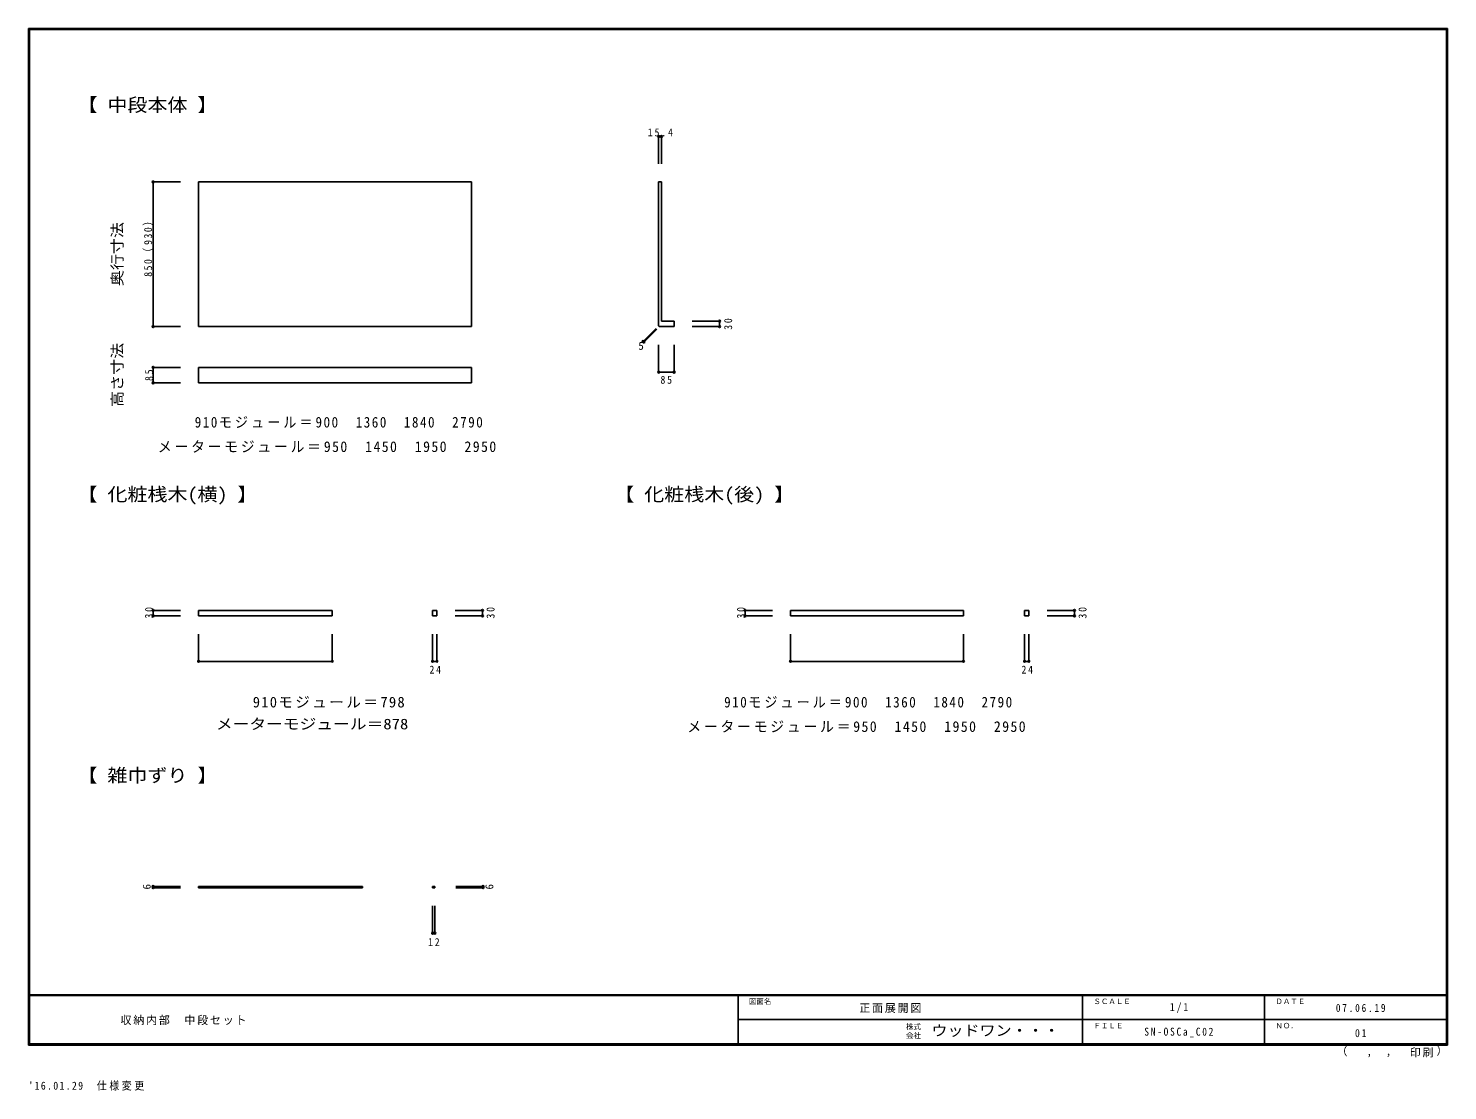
# Model space of a CAD drawing. Units: millimetres at full size, sheet at 1:20. Extents: x -3922 to 3878, y -3114 to 2722.
import ezdxf
from ezdxf.enums import TextEntityAlignment as Align

# ---------------------------------------------------------------- set-up
doc = ezdxf.new("R2010")
doc.units = ezdxf.units.MM
doc.header["$LTSCALE"] = 20
doc.header["$PDMODE"] = 32
doc.header["$PDSIZE"] = 10
for name, color, linetype in [('0-A_文字', 7, 'Continuous'), ('F-1_枠', 6, 'Continuous'), ('F-A_文字', 7, 'Continuous'), ('F-C', 7, 'Continuous')]:
    doc.layers.add(name, color=color, linetype=linetype)
doc.styles.add('ＭＳ ゴシック', font='')
doc.styles.get('ＭＳ ゴシック').set_extended_font_data('MS Gothic')

msp = doc.modelspace()

# ---------------------------------------------------------------- linework, layer by layer
at = {"layer": '0-A_文字', "color": 4}
for p, q in [((-458.14, 2128.58), (-458.14, 1978.58)), ((-458.14, 2128.58), (-442.74, 2128.58)), ((-442.74, 1978.58), (-442.74, 2128.58)), ((-3236.57, 1878.58), (-3236.57, 1083.58)), ((-3236.57, 1878.58), (-3086.57, 1878.58)), ((-123.14, 1113.58), (-273.14, 1113.58)), ((-123.14, 1113.58), (-123.14, 1083.58)), ((-3236.57, 1083.58), (-3086.57, 1083.58)), ((-542.99, 1002.26), (-472.28, 1072.97)), ((-539.46, 998.72), (-468.75, 1069.43)), ((-123.14, 1083.58), (-273.14, 1083.58)), ((-539.46, 998.72), (-542.99, 1002.26)), ((-458.14, 833.58), (-458.14, 983.58)), ((-373.14, 833.58), (-373.14, 983.58)), ((-3236.57, 859.83), (-3236.57, 774.83)), ((-3236.57, 859.83), (-3086.57, 859.83)), ((-373.14, 833.58), (-458.14, 833.58)), ((-3236.57, 774.83), (-3086.57, 774.83)), ((-3236.57, -505.62), (-3236.57, -475.62)), ((-3086.57, -475.62), (-3236.57, -475.62)), ((-3236.57, -505.62), (-3086.57, -505.62)), ((-1576.32, -475.62), (-1426.32, -475.62)), ((-1426.32, -505.62), (-1576.32, -505.62)), ((-1426.32, -505.62), (-1426.32, -475.62)), ((16.9, -505.62), (16.9, -475.62)), ((166.9, -475.62), (16.9, -475.62)), ((16.9, -505.62), (166.9, -505.62)), ((1677.15, -475.62), (1827.15, -475.62)), ((1827.15, -505.62), (1677.15, -505.62)), ((1827.15, -505.62), (1827.15, -475.62)), ((-2986.57, -755.62), (-2986.57, -605.62)), ((-2251.57, -755.62), (-2251.57, -605.62)), ((-1700.32, -755.62), (-1700.32, -605.62)), ((-1676.32, -755.62), (-1676.32, -605.62)), ((266.9, -755.62), (266.9, -605.62)), ((1216.9, -755.62), (1216.9, -605.62)), ((1553.15, -755.62), (1553.15, -605.62)), ((1577.15, -755.62), (1577.15, -605.62)), ((-2986.57, -755.62), (-2251.57, -755.62)), ((-1700.32, -755.62), (-1676.32, -755.62)), ((266.9, -755.62), (1214.94, -755.62)), ((1553.15, -755.62), (1577.15, -755.62)), ((-3236.57, -1993.25), (-3236.57, -1999.25)), ((-3236.57, -1993.25), (-3086.57, -1993.25)), ((-3236.57, -1999.25), (-3086.57, -1999.25)), ((-1423.32, -1993.25), (-1573.32, -1993.25)), ((-1423.32, -1999.25), (-1573.32, -1999.25)), ((-1423.32, -1993.25), (-1423.32, -1999.25)), ((-1700.32, -2249.25), (-1700.32, -2099.25)), ((-1688.32, -2249.25), (-1688.32, -2099.25)), ((-1700.32, -2249.25), (-1688.32, -2249.25))]:
    msp.add_line(p, q, dxfattribs=at)
at = {"layer": '0-A_文字'}
for p, q in [((-2986.57, 1878.58), (-2986.57, 1083.58)), ((-2986.57, 1878.58), (-1486.57, 1878.58)), ((-1486.57, 1878.58), (-1486.57, 1083.58)), ((-458.14, 1878.58), (-442.74, 1878.58)), ((-458.14, 1087.11), (-458.14, 1878.58)), ((-442.74, 1878.58), (-442.74, 1113.58)), ((-373.14, 1113.58), (-442.74, 1113.58)), ((-373.14, 1113.58), (-373.14, 1083.58)), ((-2986.57, 1083.58), (-1486.57, 1083.58)), ((-454.61, 1083.58), (-458.14, 1087.11)), ((-454.61, 1083.58), (-373.14, 1083.58)), ((-2986.57, 859.83), (-1486.57, 859.83)), ((-1486.57, 859.83), (-1486.57, 774.83)), ((-2986.57, -505.62), (-2986.57, -475.62)), ((-2986.57, -475.62), (-2251.57, -475.62)), ((-2986.57, -505.62), (-2251.57, -505.62)), ((-2251.57, -505.62), (-2251.57, -475.62)), ((-1700.32, -505.62), (-1700.32, -475.62)), ((-1700.32, -475.62), (-1676.32, -475.62)), ((-1700.32, -505.62), (-1676.32, -505.62)), ((-1676.32, -505.62), (-1676.32, -475.62)), ((266.9, -505.62), (266.9, -475.62)), ((1216.9, -475.62), (266.9, -475.62)), ((266.9, -505.62), (1216.9, -505.62)), ((1216.9, -505.62), (1216.9, -475.62)), ((1553.15, -505.62), (1553.15, -475.62)), ((1553.15, -475.62), (1577.15, -475.62)), ((1553.15, -505.62), (1577.15, -505.62)), ((1577.15, -505.62), (1577.15, -475.62)), ((-2986.57, -1993.25), (-2986.57, -1999.25)), ((-2986.57, -1999.25), (-2086.57, -1999.25)), ((-1700.32, -1993.25), (-1700.32, -1999.25)), ((-1688.32, -1999.25), (-1700.32, -1999.25))]:
    msp.add_line(p, q, dxfattribs=at)
for points in [[(-2986.57, 859.83), (-2986.57, 774.83), (-1486.57, 774.83)], [(-2986.57, -1993.25), (-2086.57, -1993.25), (-2086.57, -1999.25)], [(-1700.32, -1993.25), (-1688.32, -1993.25), (-1688.32, -1999.25)]]:
    msp.add_lwpolyline(points, dxfattribs=at)
for p in [(-458.14, 2128.58), (-442.74, 2128.58), (-3236.57, 1878.58), (-123.14, 1113.58), (-3236.57, 1083.58), (-123.14, 1083.58), (-542.99, 1002.26), (-539.46, 998.72), (-3236.57, 859.83), (-458.14, 833.58), (-373.14, 833.58), (-3236.57, 774.83), (-3236.57, -475.62), (-3236.57, -505.62), (-1426.32, -475.62), (-1426.32, -505.62), (16.9, -475.62), (16.9, -505.62), (1827.15, -475.62), (1827.15, -505.62), (-2986.57, -755.62), (-2251.57, -755.62), (-1700.32, -755.62), (-1676.32, -755.62), (266.9, -755.62), (1216.9, -755.62), (1553.15, -755.62), (1577.15, -755.62), (-3236.57, -1993.25), (-3236.57, -1999.25), (-1423.32, -1993.25), (-1423.32, -1999.25), (-1700.32, -2249.25), (-1688.32, -2249.25)]:
    msp.add_point(p, dxfattribs=at)
at = {"layer": 'F-1_枠'}
for p, q in [((-3922.03, 2722.29), (-3922.03, -2864.37)), ((-3922.03, 2722.29), (3877.97, 2722.29)), ((-3922.03, 2718.96), (3877.97, 2718.96)), ((-3922.03, 2715.63), (3877.97, 2715.63)), ((-3918.7, 2722.29), (-3918.7, -2864.37)), ((-3915.36, 2722.29), (-3915.36, -2864.37)), ((3871.3, 2722.29), (3871.3, -2864.37)), ((3874.63, 2722.29), (3874.63, -2864.37)), ((3877.97, 2722.29), (3877.97, -2864.37)), ((3877.97, -2587.71), (-3922.03, -2587.71)), ((3877.97, -2591.04), (-3922.03, -2591.04)), ((-22.03, -2591.04), (-22.03, -2857.71)), ((1871.3, -2591.04), (1871.3, -2857.71)), ((2871.3, -2591.04), (2871.3, -2857.71)), ((-22.03, -2724.37), (3871.3, -2724.38)), ((3877.97, -2857.71), (-3922.03, -2857.71)), ((3877.97, -2861.04), (-3922.03, -2861.04)), ((3877.97, -2864.37), (-3922.03, -2864.37))]:
    msp.add_line(p, q, dxfattribs=at)

# ---------------------------------------------------------------- texts
at = {"layer": '0-A_文字', "style": 'ＭＳ ゴシック'}
for s, height, width, p in [('【 中段本体 】', 73.31, 1.1, (-3652.45, 2243.3)), ('【 化粧桟木(横) 】', 73.31, 1.1, (-3652.45, 103.3)), ('【 化粧桟木(後) 】', 73.31, 1.1, (-702.45, 103.3)), ('メーターモジュール＝878', 58.65, 1.15, (-2891.49, -1146.84)), ('【 雑巾ずり 】', 73.31, 1.1, (-3652.45, -1440.94))]:
    msp.add_text(s, height=height, dxfattribs=dict(at, width=width)).set_placement(p, align=Align.BOTTOM_LEFT)
at = {"layer": '0-A_文字', "style": 'ＭＳ ゴシック', "width": 1.1}
for s, p in [('奥行寸法', (-3386.57, 1306.08)), ('高さ寸法', (-3386.57, 642.33))]:
    msp.add_text(s, height=58.65, rotation=90, dxfattribs=at).set_placement(p, align=Align.BOTTOM_LEFT)
at = {"layer": '0-A_文字', "style": 'ＭＳ ゴシック'}
msp.add_text('5', height=43.99, dxfattribs=at).set_placement((-569.43, 942.95), align=Align.BOTTOM_LEFT)
for p in [(-3236.57, -2009.25), (-1353.68, -2009.25)]:
    msp.add_text('6', height=43.99, rotation=90, dxfattribs=at).set_placement(p, align=Align.BOTTOM_LEFT)
at = {"layer": '0-A_文字', "attachment_point": 7, "style": 'ＭＳ ゴシック'}
for s, insert, char_height in [('\\T1.38;\\W0.9;15.4', (-517.94, 2128.58), 43.99), ('\\T1.36;\\W0.9;85', (-448.14, 768.99), 43.99), ('\\T1.23;\\W0.9;910モジュール＝900\\~\\~1360\\~\\~1840\\~\\~2790', (-3007.82, 526.31), 58.65), ('\\T1.2;\\W0.95;メーターモジュール＝950\\~\\~1450\\~\\~1950\\~\\~2950', (-3210.41, 391.25), 58.65), ('\\T1.36;\\W0.9;24', (-1717.82, -823.17), 43.99), ('\\T1.36;\\W0.9;24', (1535.65, -823.17), 43.99), ('\\T1.17;910モジュール＝798', (-2688.9, -1011.78), 58.65), ('\\T1.23;\\W0.9;910モジュール＝900\\~\\~1360\\~\\~1840\\~\\~2790', (-98.21, -1011.78), 58.65), ('\\T1.2;\\W0.95;メーターモジュール＝950\\~\\~1450\\~\\~1950\\~\\~2950', (-300.8, -1146.84), 58.65), ('\\T1.36;\\W0.9;12', (-1725.32, -2320.14), 43.99)]:
    msp.add_mtext(s, dxfattribs=dict(at, insert=insert, char_height=char_height))
at = {"layer": '0-A_文字', "char_height": 43.99, "attachment_point": 7, "rotation": 90, "style": 'ＭＳ ゴシック'}
for s, insert in [('\\T1.3;\\W0.9;850（930）', (-3236.39, 1357.44)), ('\\T1.36;\\W0.9;30', (-53.6, 1066.08)), ('\\T1.36;\\W0.9;85', (-3236.57, 784.83)), ('\\T1.36;\\W0.9;30', (-3236.57, -520.62)), ('\\T1.36;\\W0.9;30', (-1359.48, -520.62)), ('\\T1.36;\\W0.9;30', (16.9, -520.62)), ('\\T1.36;\\W0.9;30', (1893.99, -520.62))]:
    msp.add_mtext(s, dxfattribs=dict(at, insert=insert))
at = {"layer": 'F-A_文字', "style": 'ＭＳ ゴシック'}
for s, height, p in [('図面名', 29.33, (37.97, -2647.71)), ('ＳＣＡＬＥ', 29.33, (1931.3, -2647.71)), ('ＤＡＴＥ', 29.33, (2931.3, -2647.71)), ('株式', 29.33, (901.3, -2787.04)), ('会社', 29.33, (901.3, -2835.04)), ('ＦＩＬＥ', 29.33, (1931.3, -2781.04)), ('ＮＯ．', 29.33, (2931.3, -2781.04)), ('（', 43.99, (3267.32, -2933.25)), ('）', 43.99, (3816.9, -2930.46)), (',', 43.99, (3432.15, -2933.25)), (',', 43.99, (3538.1, -2931.39))]:
    msp.add_text(s, height=height, dxfattribs=at).set_placement(p, align=Align.BOTTOM_LEFT)
at = {"layer": 'F-A_文字', "style": 'ＭＳ ゴシック', "width": 1.1}
msp.add_text('ウッドワン・・・', height=58.65, dxfattribs=at).set_placement((1041.3, -2831.04), align=Align.BOTTOM_LEFT)
at = {"layer": 'F-A_文字', "char_height": 43.99, "attachment_point": 7, "style": 'ＭＳ ゴシック'}
for s, insert in [('\\T1.17;正面展開図', (644.64, -2687.71)), ('\\T1.38;\\W0.9;1/1', (2351.3, -2687.71)), ('\\T1.39;\\W0.85;07.06.19', (3263.8, -2682.71)), ('\\T1.17;収納内部\u3000中段セット', (-3415.36, -2754.37)), ('\\T1.39;\\W0.85;SN-OSCa_C02', (2211.3, -2821.04)), ('\\T1.36;\\W0.9;01', (3368.8, -2821.04)), ('\\T1.17;印刷', (3670.07, -2932.32))]:
    msp.add_mtext(s, dxfattribs=dict(at, insert=insert))
at = {"layer": 'F-C', "insert": (-3922.03, -3114.37), "char_height": 43.99, "attachment_point": 7, "style": 'ＭＳ ゴシック'}
msp.add_mtext("\\T1.27;\\W0.9;'16.01.29\u3000仕様変更", dxfattribs=at)

doc.saveas('drawing.dxf')
